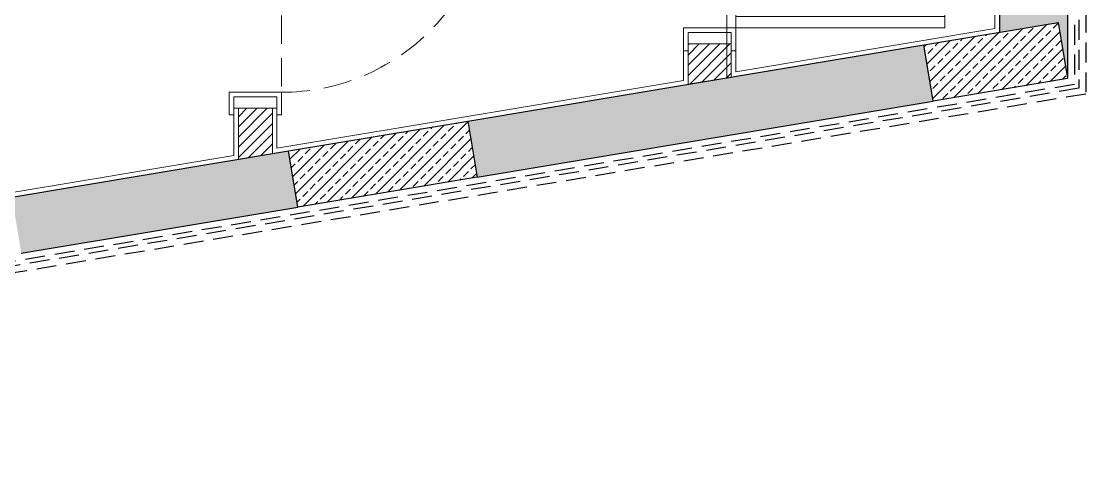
# Model space of a CAD drawing. Header units: millimetres. Extents: x 809 to 8159, y 33 to 4533.
# Drawn here: x 6758.2 to 7226.8, y 1172.9 to 1365.3 of the extents above; entities that cross this region are included whole.
import ezdxf

# ---------------------------------------------------------------- set-up
doc = ezdxf.new("R2010")
doc.units = ezdxf.units.MM
for name, pattern in [('DASHED', [19.05, 12.7, -6.35]), ('HIDDEN', [0.375, 0.25, -0.125]), ('HIDDEN2', [0.1875, 0.125, -0.0625])]:
    doc.linetypes.add(name, pattern=pattern)
for name, color, linetype, lineweight in [('B.A.TARAMA', 124, 'DASHED', 15), ('BETONARME', 3, 'Continuous', 25), ('DUVAR', 2, 'Continuous', 15), ('DUVAR TARAMA', 9, 'Continuous', 9), ('KAPI', 20, 'Continuous', 0), ('MERDIVEN', 4, 'Continuous', 0), ('Sıva', 1, 'Continuous', 0), ('TEZGAH', 7, 'Continuous', 0)]:
    doc.layers.add(name, color=color, linetype=linetype, lineweight=lineweight)
pattern_1 = [(45, (32415.317, -18322.9636), (-4.4194174, 4.4194174), []), (45, (32419.736, -18322.9636), (-4.4194174, 4.4194174), [3.125, -1.5625])]

# ---------------------------------------------------------------- blocks, each defined once
blk = doc.blocks.new('TRHTRRTTHRTHRTH')
at = {"layer": 'KAPI', "linetype": 'HIDDEN2'}
blk.add_line((35248.9273, -102103.2082), (35248.9273, -102104.1087), dxfattribs=at)
at = {"layer": 'KAPI'}
for points in [[(35248.7173, -102103.1082), (35248.7173, -102103.1882), (35248.9073, -102103.1882), (35248.9073, -102103.1082), (35248.9273, -102103.1082), (35248.9273, -102103.2082), (35248.7173, -102103.2082), (35248.6973, -102103.2082), (35248.6973, -102103.1082)], [(35248.7173, -102103.1382), (35248.7173, -102103.1882), (35248.9073, -102103.1882), (35248.9073, -102103.1382)], [(35248.9273, -102103.2082), (35248.9273, -102103.2582), (35249.8473, -102103.2582), (35249.8473, -102103.2082)], [(35248.7173, -102104.2082), (35248.7173, -102104.1282), (35248.9073, -102104.1282), (35248.9073, -102104.2082), (35248.9273, -102104.2082), (35248.9273, -102104.1082), (35248.7173, -102104.1082), (35248.6973, -102104.1082), (35248.6973, -102104.2082)], [(35248.7173, -102104.1782), (35248.7173, -102104.1282), (35248.9073, -102104.1282), (35248.9073, -102104.1782)]]:
    blk.add_lwpolyline(points, close=True, dxfattribs=at)
at = {"layer": 'KAPI', "linetype": 'HIDDEN2'}
blk.add_arc((35248.93, -102103.1883), 0.9199, 269.83, 355.6405, dxfattribs=at)
blk = doc.blocks.new('trthrttrtrthrth')
at = {"layer": 'B.A.TARAMA'}
h = blk.add_hatch(dxfattribs=at)
h.set_pattern_fill('ANSI33', color=256, style=0)
h.set_pattern_definition([(45, (0, -5000), (-4.4901281, 4.4901281), []), (45, (4.49, -5000), (-4.4901281, 4.4901281), [3.175, -1.5875])])
h.paths.add_polyline_path([(39174.51, -16795.84), (39144.51, -16795.84), (39144.51, -17230.86), (39170.4, -17226.55), (39174.51, -17251.21)])
h.paths.add_polyline_path([(39115.33, -17261.07), (39111.22, -17236.41), (38910.49, -17269.87), (38914.6, -17294.53)])
h.paths.add_polyline_path([(38831.58, -17283.02), (38709.86, -17303.31), (38713.97, -17327.97), (38835.69, -17307.68)])
h.paths.add_polyline_path([(38630.95, -17316.46), (38313.53, -17369.36), (38317.64, -17394.02), (38635.06, -17341.12)])
h.paths.add_polyline_path([(38238.73, -17407.17), (38234.62, -17382.51), (37983.53, -17424.36), (37987.64, -17449.02)])
h.paths.add_polyline_path([(37578.24, -17517.26), (37574.13, -17492.6), (37223.04, -17551.11), (37227.15, -17575.77)])
h.paths.add_polyline_path([(37148.24, -17588.92), (37144.13, -17564.26), (37043.2, -17581.08), (37047.22, -17605.76)])
h.paths.add_polyline_path([(36964.29, -17594.24), (36743.11, -17631.1), (36747.22, -17655.76), (36968.3, -17618.91)])
h.paths.add_polyline_path([(35928.85, -17766.81), (35549.23, -17830.08), (35553.34, -17854.74), (35932.96, -17791.47)])
h.paths.add_polyline_path([(35474.43, -17867.89), (35470.32, -17843.23), (34891.95, -17939.62), (34896.06, -17964.28)])
h.paths.add_polyline_path([(34614.38, -17555.81), (34584.79, -17560.79), (34645.49, -17924.94), (34675.07, -17919.96)])
h.paths.add_polyline_path([(33725.19, -15836.27), (33700.53, -15840.38), (33724.13, -15982.01), (33748.79, -15977.9)])
h.paths.add_polyline_path([(33621.34, -15213.2), (33596.68, -15217.31), (33639.82, -15476.13), (33664.48, -15472.02)])
h.paths.add_polyline_path([(34607.56, -15003.01), (34607.56, -14977.71), (33608.23, -15134.53), (33612.34, -15159.19)])
h.paths.add_polyline_path([(35882.56, -14802.93), (35882.56, -14777.63), (34667.56, -14968.29), (34667.56, -14993.6)])
h.paths.add_polyline_path([(39174.51, -16060.93), (39144.51, -16060.93), (39144.51, -16285.84), (39174.51, -16285.84)])
h.paths.add_polyline_path([(39174.51, -15580.93), (39144.51, -15580.93), (39144.51, -15970.93), (39174.51, -15970.93)])
h.paths.add_polyline_path([(39174.51, -15125.93), (39144.51, -15125.93), (39144.51, -15490.93), (39174.51, -15490.93)])
h.paths.add_polyline_path([(39174.51, -14528.2), (39144.51, -14528.2), (39144.51, -15035.93), (39174.51, -15035.93)])
h.paths.add_polyline_path([(34313.56, -16030.93), (34313.56, -16060.93), (34276.56, -16060.93), (34276.56, -16060.93), (34380.16, -16061.03), (34542.65, -17036), (34567.31, -17031.89), (34405.5, -16061.03), (34427.56, -16060.93), (34427.56, -16030.93)])
h.paths.add_polyline_path([(34137.56, -16060.93), (34137.56, -16030.93), (33757.63, -16030.93), (33748.79, -15977.9), (33724.13, -15982.01), (33737.29, -16060.93)])
h = blk.add_hatch(dxfattribs=at)
h.set_pattern_fill('ANSI33', color=256, scale=25, style=0, pattern_type=0)
h.set_pattern_definition(pattern_1)
h.paths.add_polyline_path([(39111.22, -17236.41), (39170.4, -17226.55), (39174.51, -17251.21), (39115.33, -17261.07)], flags=0)
h = blk.add_hatch(dxfattribs=at)
h.set_pattern_fill('ANSI33', color=256, scale=25, style=0, pattern_type=0)
h.set_pattern_definition(pattern_1)
h.paths.add_polyline_path([(38831.58, -17283.02), (38910.49, -17269.87), (38914.6, -17294.53), (38835.69, -17307.68)], flags=0)
at = {"layer": 'BETONARME'}
for p, q in [((39144.51, -16795.94), (39144.51, -17230.97)), ((39174.51, -16795.94), (39174.51, -17250.6)), ((38910.49, -17269.87), (39111.32, -17236.4)), ((38914.6, -17294.53), (39115.43, -17261.06)), ((38709.86, -17303.31), (38831.58, -17283.02)), ((38713.97, -17327.97), (38835.69, -17307.68))]:
    blk.add_line(p, q, dxfattribs=at)
at = {"layer": 'BETONARME', "elevation": 0}
for points in [[(39111.22, -17236.41), (39170.4, -17226.55), (39174.51, -17251.21), (39115.33, -17261.07)], [(38831.58, -17283.02), (38910.49, -17269.87), (38914.6, -17294.53), (38835.69, -17307.68)]]:
    blk.add_lwpolyline(points, close=True, dxfattribs=at)

msp = doc.modelspace()

# ---------------------------------------------------------------- hatches: boundary and pattern name
at = {"layer": 'DUVAR TARAMA'}
h = msp.add_hatch(dxfattribs=at)
h.set_pattern_fill('ANSI31', color=256)
h.set_pattern_definition([(45, (-31815.9555, 8614.2742), (-2.24506403, 2.24506403), [])])
h.paths.add_polyline_path([(7051.79, 1355.36), (7070.79, 1355.36), (7070.73, 1340.73), (7051.79, 1337.58)])
h = msp.add_hatch(dxfattribs=at)
h.set_pattern_fill('ANSI31', color=256)
h.set_pattern_definition([(45, (-31955.9557, 8591.274), (-2.24506403, 2.24506403), [])])
h.paths.add_polyline_path([(6853.79, 1327.09), (6853.79, 1304.58), (6868.79, 1307.08), (6868.79, 1327.09)])

# ---------------------------------------------------------------- linework, layer by layer
at = {"layer": 'DUVAR'}
for p, q in [((6853.79, 1327.09), (6853.79, 1304.58)), ((6868.79, 1327.09), (6868.79, 1307.08))]:
    msp.add_line(p, q, dxfattribs=at)
msp.add_lwpolyline([(7051.79, 1355.36), (7070.79, 1355.36), (7070.79, 1340.74), (7051.79, 1337.58)], close=True, dxfattribs=at)
at = {"layer": 'DUVAR', "elevation": 0}
msp.add_lwpolyline([(6853.79, 1327.09), (6853.79, 1304.58), (6868.79, 1307.08), (6868.79, 1327.09)], close=True, dxfattribs=at)
at = {"layer": 'MERDIVEN', "elevation": 0}
msp.add_lwpolyline([(7068.79, 1507.31), (7188.79, 1507.31), (7188.79, 1360.31), (7068.79, 1340.41)], close=True, dxfattribs=at)
at = {"layer": 'Sıva'}
for p, q in [((6851.79, 1327.09), (6851.79, 1306.27)), ((6870.79, 1327.09), (6870.79, 1309.44)), ((6851.79, 1306.27), (4008.83, 832.44))]:
    msp.add_line(p, q, dxfattribs=at)
at = {"layer": 'Sıva', "elevation": 0}
for points in [[(7186.79, 1788.07), (7186.79, 1736.49), (7186.79, 1362.1), (7072.79, 1343.1)], [(7049.79, 1339.27), (6870.79, 1309.44)]]:
    msp.add_lwpolyline(points, dxfattribs=at)
at = {"layer": 'Sıva'}
for points in [[(7049.79, 1352.36), (7049.79, 1339.27)], [(7072.79, 1352.36), (7072.79, 1343.1)]]:
    msp.add_lwpolyline(points, dxfattribs=at)
at = {"layer": 'TEZGAH', "color": 0, "linetype": 'HIDDEN', "lineweight": -2, "ltscale": 35, "elevation": 0}
for points in [[(7218.79, 4151.09), (7226.78, 4151.55), (7226.78, 1333.29), (2696.35, 578.21), (2533.63, 1554.5), (2577.72, 1561.85), (2417.64, 2522.35), (1774.78, 2522.35), (1618.53, 3459.82), (4176.6, 3861.03)], [(7218.79, 4148.09), (7223.78, 4148.37), (7223.78, 1335.83), (2698.81, 581.67), (2537.08, 1552.03), (2581.17, 1559.38), (2420.18, 2525.35), (1777.32, 2525.35), (1621.99, 3457.33), (4195.96, 3861.03)], [(7218.79, 4146.08), (7221.78, 4146.25), (7221.78, 1337.52), (2700.46, 583.97), (2539.38, 1550.39), (2583.47, 1557.74), (2421.87, 2527.35), (1779.02, 2527.35), (1624.3, 3455.66), (4208.87, 3861.03)]]:
    msp.add_lwpolyline(points, dxfattribs=at)

# ---------------------------------------------------------------- block references
at = {"layer": 'KAPI', "xscale": -100, "yscale": 100, "zscale": 100, "rotation": 180}
msp.add_blockref('TRHTRRTTHRTHRTH', (-3517819.94, -10208958.46), dxfattribs=at)
at = {"layer": 'KAPI', "xscale": 100, "yscale": 100, "zscale": 100}
msp.add_blockref('TRHTRRTTHRTHRTH', (-3518019.94, 10211744.91), dxfattribs=at)
at = {"layer": 'TEZGAH', "color": 0, "linetype": 'HIDDEN', "lineweight": -2, "ltscale": 35}
msp.add_blockref('trthrttrtrthrth', (-31955.73, 18591.27), dxfattribs=at)

doc.saveas('drawing.dxf')
